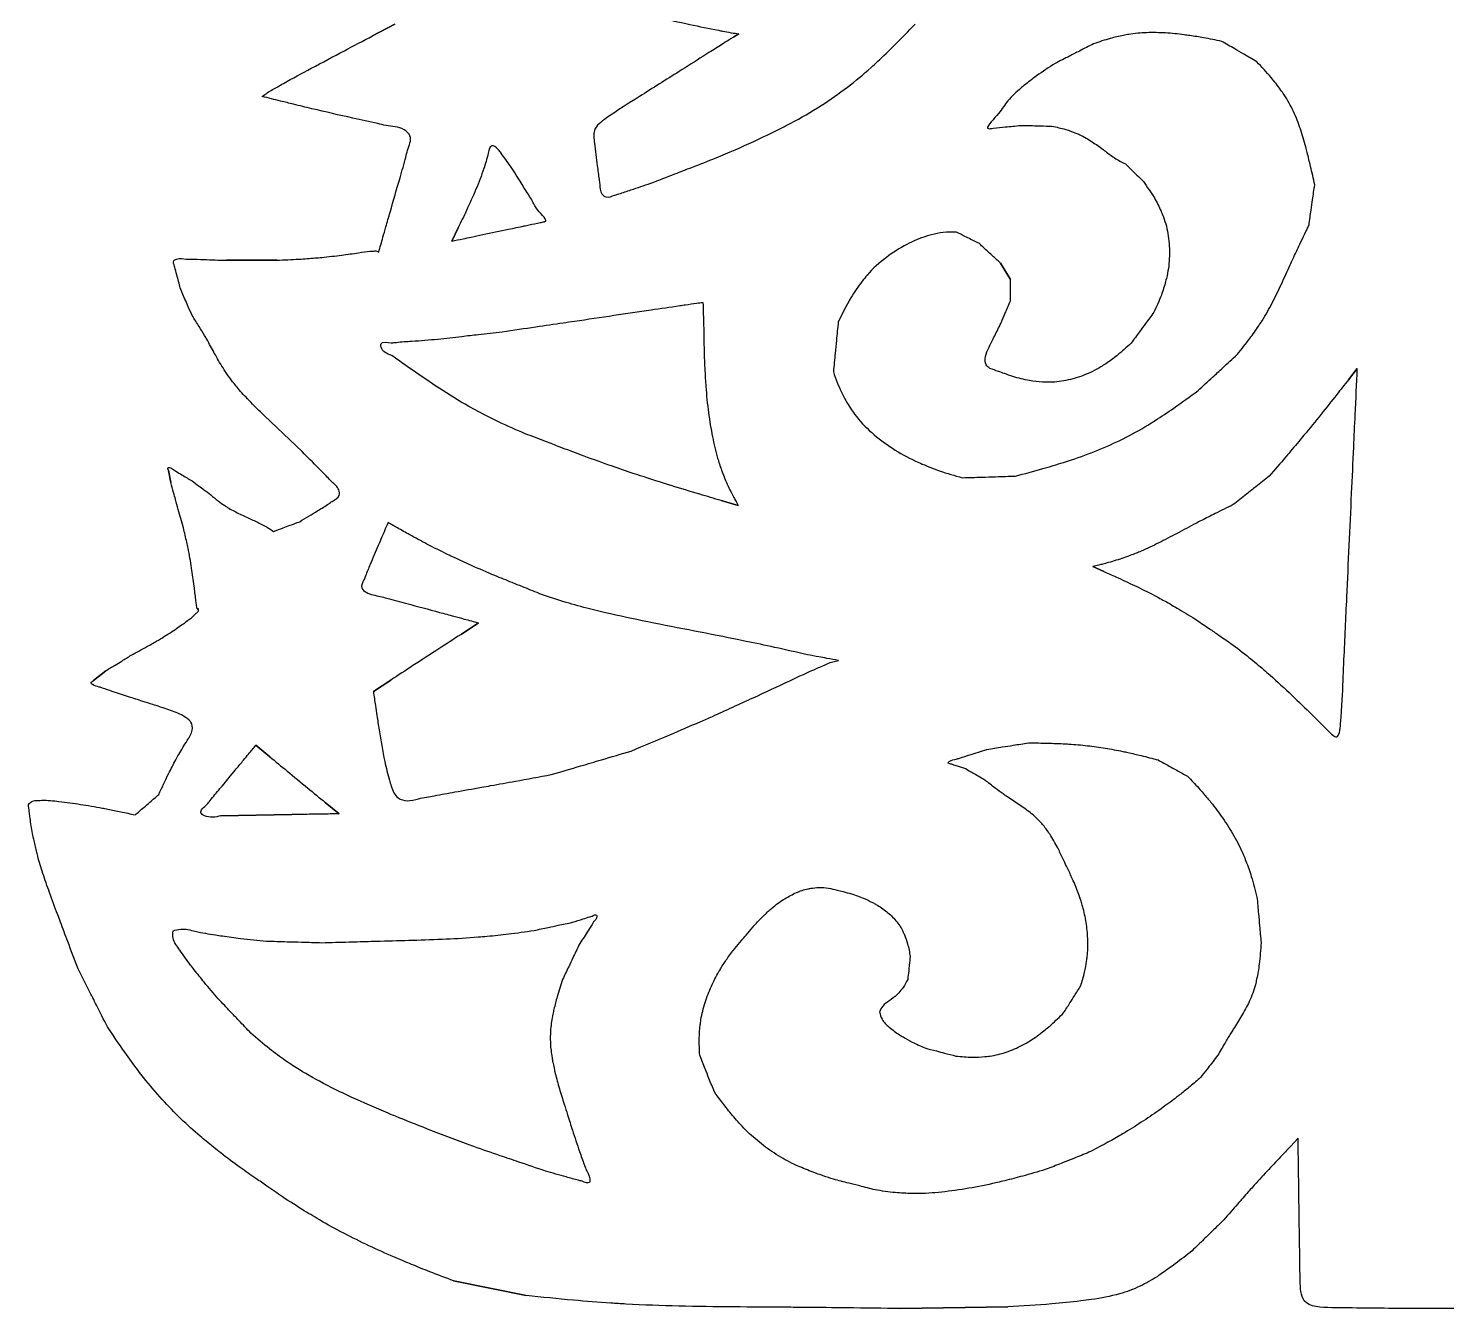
# Model space of a CAD drawing. Extents: x -268 to 413, y -196 to 303.
# Drawn here: x -268.5 to -91.9, y -188.3 to -28.9 of the extents above; entities that cross this region are included whole.
import ezdxf

# ---------------------------------------------------------------- set-up
doc = ezdxf.new("R2010")
doc.units = 0
doc.layers.add('layer_1', color=7, linetype='CONTINUOUS')

msp = doc.modelspace()

# ---------------------------------------------------------------- linework, layer by layer
at = {"layer": 'layer_1', "color": 1}
for points in [[(-225.59675, -29.807243), (-222.807295, -28.33652)], [(-179.986851, -29.570218), (-180.623933, -29.93715)], [(-211.738227, -46.341277), (-211.738227, -46.341277)], [(-204.169812, -52.94429), (-204.169812, -52.94429)], [(-214.938021, -53.705888), (-215.750668, -55.382487)], [(-243.80601, -57.754009), (-237.516295, -57.754009)], [(-146.189473, -60.156689), (-147.40767, -58.125427)], [(-223.217499, -69.604706), (-223.217503, -69.604706)], [(-102.989663, -71.23025), (-104.107178, -72.652519)], [(-234.371437, -81.593221), (-239.038063, -77.129504)], [(-250.703653, -85.447415), (-251.008006, -83.925647)], [(-180.09374, -88.296475), (-182.175887, -87.68686)], [(-222.506178, -91.089812), (-223.674875, -90.4298)], [(-135.903514, -95.915673), (-134.531787, -96.525426)], [(-247.254441, -101.17093), (-247.457344, -101.17093)], [(-212.398891, -102.925007), (-214.582748, -104.347267)], [(-260.340351, -110.097468), (-258.818713, -108.880187)], [(-223.319213, -110.035792), (-225.503588, -111.458051)], [(-106.646963, -116.334446), (-106.646963, -116.334446)], [(-240.131478, -118.163292), (-238.404605, -119.58568)], [(-231.496854, -125.274077), (-229.769851, -126.696465)], [(-219.864819, -124.816572), (-219.864819, -124.816572)], [(-235.662183, -126.798043), (-244.500099, -126.950026)], [(-250.442315, -141.273823), (-250.442315, -141.273823)], [(-162.468445, -151.381997), (-162.468445, -151.381997)], [(-110.363988, -167.106931), (-111.327315, -168.12134)], [(-206.475851, -186.684676), (-215.503842, -184.858576)], [(-146.524405, -188.104884), (-159.81257, -188.307784)], [(-96.922614, -188.311172), (-96.922669, -188.307784)]]:
    msp.add_lwpolyline(points, close=True, dxfattribs=at)
for points, knots in [([(-196.754157, -25.922504), (-196.485234, -26.005986), (-195.758469, -26.231596), (-194.768155, -26.456086), (-192.873337, -26.907442), (-190.05208, -27.532398), (-186.294279, -28.348472), (-183.551328, -28.925915), (-181.836996, -29.255742), (-180.99053, -29.41677), (-180.308996, -29.520967), (-179.986851, -29.570218)], [0, 0, 0, 0, 0.844522, 2.282321, 3.043962, 6.688621, 10.95028, 14.580712, 15.097067, 16.187678, 17.165269, 17.165269, 17.165269, 17.165269]), ([(-239.342416, -37.364645), (-239.132144, -37.205343), (-238.523227, -36.744027), (-237.608725, -36.255404), (-235.795029, -35.22102), (-233.01815, -33.742644), (-229.314641, -31.767008), (-226.767655, -30.424447), (-225.59675, -29.807243)], [0, 0, 0, 0, 0.79061, 2.289492, 3.100411, 7.057034, 11.723585, 15.694347, 15.694347, 15.694347, 15.694347]), ([(-180.623933, -29.93715), (-180.755462, -30.020382), (-181.18208, -30.290347), (-182.133503, -30.892301), (-183.282364, -31.619059), (-185.12253, -32.783908), (-188.082493, -34.657022), (-190.713632, -36.321876), (-192.358067, -37.362393)], [0, 0, 0, 0, 0.466956, 1.51458, 3.377572, 4.545254, 8.048169, 13.886113, 13.886113, 13.886113, 13.886113]), ([(-182.836813, -45.020467), (-181.259473, -44.345674), (-178.550634, -43.186821), (-175.475168, -41.694567), (-172.655192, -40.258544), (-169.82738, -38.612603), (-166.492242, -36.269145), (-164.194784, -34.355539), (-162.279816, -32.596961), (-160.419683, -30.83302), (-158.906978, -29.25519), (-158.049418, -28.36071)], [0, 0, 0, 0, 5.146091, 8.837619, 10.252145, 14.639828, 18.63898, 22.467495, 23.599382, 26.438963, 30.155874, 30.155874, 30.155874, 30.155874]), ([(-119.875393, -30.492223), (-120.624155, -30.340819), (-121.945689, -30.073598), (-123.507869, -29.826833), (-125.090297, -29.600298), (-126.867683, -29.422016), (-129.179117, -29.376761), (-130.930879, -29.523484), (-132.443152, -29.811786), (-133.916624, -30.146597), (-135.134536, -30.561955), (-135.824094, -30.797122)], [0, 0, 0, 0, 2.291475, 4.044359, 4.74354, 7.087316, 9.397563, 11.672455, 12.342232, 14.015688, 16.199725, 16.199725, 16.199725, 16.199725]), ([(-135.824094, -30.797122), (-136.413489, -31.098111), (-137.415525, -31.609826), (-139.007173, -32.422561), (-140.009434, -32.934291), (-140.599038, -33.235328)], [0, 0, 0, 0, 1.985404, 3.375405, 5.361431, 5.361431, 5.361431, 5.361431]), ([(-115.507027, -33.032126), (-116.046214, -32.718428), (-116.962854, -32.185128), (-118.418976, -31.338494), (-119.335971, -30.805661), (-119.875393, -30.492223)], [0, 0, 0, 0, 1.871406, 3.181467, 5.053091, 5.053091, 5.053091, 5.053091]), ([(-140.599038, -33.235328), (-141.384642, -33.743975), (-142.72251, -34.61019), (-144.187666, -35.743319), (-145.454417, -36.80107), (-146.757492, -38.093725), (-147.526521, -39.470035), (-149.602334, -41.550132), (-147.937403, -41.216274), (-146.71529, -41.163006), (-145.535484, -41.031402), (-144.868664, -40.957019)], [0, 0, 0, 0, 2.808893, 4.783491, 5.531146, 7.804255, 9.84151, 11.77499, 12.379967, 13.892327, 15.858216, 15.858216, 15.858216, 15.858216]), ([(-108.293886, -48.371733), (-108.46164, -47.6013), (-108.755938, -46.24969), (-109.14423, -44.678368), (-109.545354, -43.121074), (-110.04076, -41.401762), (-110.896332, -39.203316), (-111.778172, -37.592848), (-112.760442, -36.207197), (-113.84768, -34.792739), (-114.898822, -33.677448), (-115.507027, -33.032126)], [0, 0, 0, 0, 2.365342, 4.149645, 4.855199, 7.189963, 9.51283, 11.920667, 12.671675, 14.607769, 17.266252, 17.266252, 17.266252, 17.266252]), ([(-233.154152, -38.886286), (-233.918057, -38.698317), (-235.216729, -38.378763), (-237.279484, -37.871549), (-238.578355, -37.552391), (-239.342416, -37.364645)], [0, 0, 0, 0, 2.360075, 4.01223, 6.372598, 6.372598, 6.372598, 6.372598]), ([(-192.358067, -37.362393), (-193.71127, -38.20983), (-195.636719, -39.415632), (-198.23596, -41.32113), (-198.052766, -42.626414), (-197.973385, -43.192014)], [0, 0, 0, 0, 4.962373, 7.060873, 8.665491, 8.665491, 8.665491, 8.665491]), ([(-223.416002, -51.769292), (-223.004697, -50.34034), (-222.348887, -48.061938), (-221.589401, -45.471343), (-221.193017, -43.77898), (-220.556278, -42.421152), (-222.001617, -41.097498), (-223.529143, -41.089382), (-225.643525, -40.57331), (-228.731763, -39.923973), (-231.456808, -39.284557), (-233.154152, -38.886286)], [0, 0, 0, 0, 4.473693, 7.133115, 8.012157, 9.819172, 10.895646, 13.199144, 14.263576, 17.430679, 22.66144, 22.66144, 22.66144, 22.66144]), ([(-144.868664, -40.957019), (-144.392049, -40.969441), (-143.581801, -40.990558), (-142.294939, -41.024417), (-141.484695, -41.045938), (-141.008079, -41.058598)], [0, 0, 0, 0, 1.43033, 2.431569, 3.861921, 3.861921, 3.861921, 3.861921]), ([(-141.008079, -41.058598), (-140.434488, -41.180984), (-139.425652, -41.396238), (-138.288653, -41.810544), (-137.167314, -42.281053), (-136.018098, -42.964699), (-134.697025, -43.91321), (-133.790643, -44.619601), (-133.090699, -45.086421), (-132.564563, -45.422822), (-132.099164, -45.628485), (-131.865291, -45.731835)], [0, 0, 0, 0, 1.757188, 3.090556, 3.622351, 5.404304, 7.08178, 8.50356, 8.847942, 9.606227, 10.372198, 10.372198, 10.372198, 10.372198]), ([(-215.750668, -55.382487), (-215.27408, -55.282128), (-214.463862, -55.111513), (-213.17701, -54.840541), (-211.29447, -54.444236), (-209.102804, -53.982327), (-207.171605, -53.576462), (-205.86283, -53.299677), (-205.020475, -53.127893), (-204.390194, -52.986837), (-203.624863, -52.844869), (-205.197721, -51.548877), (-205.644163, -50.406936), (-206.90076, -48.501651), (-208.080583, -46.493831), (-209.338322, -44.769707), (-209.972487, -43.88511), (-210.9012, -43.136585), (-211.288963, -44.908751), (-211.558665, -45.768725), (-211.738227, -46.341277)], [0, 0, 0, 0, 1.461117, 2.483957, 3.945243, 7.232337, 9.204783, 9.862323, 11.250319, 11.761686, 11.834738, 13.506031, 14.676002, 16.347485, 19.955182, 21.931966, 22.53577, 23.450746, 24.463045, 26.479573, 26.479573, 26.479573, 26.479573]), ([(-197.973385, -43.192014), (-197.855153, -44.12645), (-197.665202, -45.627702), (-197.459162, -47.330295), (-197.262147, -48.484213), (-197.302238, -49.380514), (-196.403593, -50.083087), (-195.619661, -49.681033), (-194.599871, -49.39773), (-193.101666, -48.891876), (-191.784922, -48.447207), (-190.964052, -48.169996)], [0, 0, 0, 0, 2.8289, 4.544876, 5.12255, 6.374666, 7.009344, 8.141428, 8.669225, 10.242706, 12.847448, 12.847448, 12.847448, 12.847448]), ([(-190.964052, -48.169996), (-189.960692, -47.78113), (-188.254986, -47.120062), (-185.545906, -46.07022), (-183.840178, -45.409264), (-182.836813, -45.020467)], [0, 0, 0, 0, 3.22824, 5.487987, 8.716166, 8.716166, 8.716166, 8.716166]), ([(-131.865291, -45.731835), (-131.589363, -46.007763), (-131.120295, -46.476831), (-130.375327, -47.221799), (-129.906288, -47.690839), (-129.630388, -47.966739)], [0, 0, 0, 0, 1.170664, 1.990087, 3.160631, 3.160631, 3.160631, 3.160631]), ([(-211.738227, -46.341277), (-212.056602, -47.204157), (-212.710764, -48.977108), (-213.832946, -51.410774), (-214.595798, -52.99513), (-214.938021, -53.705888)], [0, 0, 0, 0, 2.758221, 5.667289, 8.034102, 8.034102, 8.034102, 8.034102]), ([(-129.630388, -47.966739), (-129.152835, -48.631877), (-128.314635, -49.799326), (-127.567093, -51.310424), (-126.903042, -52.869904), (-126.449739, -54.745175), (-126.314343, -57.238478), (-126.533635, -59.13535), (-126.941676, -60.742032), (-127.408649, -62.281275), (-127.984614, -63.520821), (-128.309578, -64.220183)], [0, 0, 0, 0, 2.452053, 4.30384, 5.041776, 7.536118, 10.036231, 12.505436, 13.224641, 15.00925, 17.319732, 17.319732, 17.319732, 17.319732]), ([(-109.00508, -53.349705), (-108.917191, -52.735114), (-108.767784, -51.690337), (-108.530719, -50.031013), (-108.381601, -48.986271), (-108.293886, -48.371733)], [0, 0, 0, 0, 1.862529, 3.166219, 5.028519, 5.028519, 5.028519, 5.028519]), ([(-224.83619, -56.74014), (-224.66088, -56.12638), (-224.362867, -55.083032), (-223.889471, -53.426082), (-223.591356, -52.382901), (-223.416002, -51.769292)], [0, 0, 0, 0, 1.91492, 3.255224, 5.169746, 5.169746, 5.169746, 5.169746]), ([(-152.89096, -54.263414), (-153.443517, -54.254322), (-154.497613, -54.236978), (-155.744714, -54.518368), (-157.281786, -54.936806), (-159.221313, -55.789099), (-161.738788, -57.366062), (-163.557026, -58.998802), (-164.951946, -60.760277), (-166.271533, -62.646443), (-167.128278, -64.419369), (-167.620558, -65.438077)], [0, 0, 0, 0, 1.65188, 3.151238, 3.811277, 6.432656, 9.461241, 12.704061, 13.691723, 16.200355, 19.588721, 19.588721, 19.588721, 19.588721]), ([(-150.047082, -55.686452), (-150.398096, -55.510675), (-150.99484, -55.211844), (-151.9428, -54.737499), (-152.539782, -54.439005), (-152.89096, -54.263414)], [0, 0, 0, 0, 1.1777, 2.002156, 3.180044, 3.180044, 3.180044, 3.180044]), ([(-117.944583, -69.501828), (-117.411723, -68.843449), (-116.47425, -67.685146), (-115.477514, -66.251331), (-114.512251, -64.785941), (-113.551131, -63.058721), (-112.423868, -60.717037), (-111.599583, -58.884715), (-110.836214, -57.23122), (-110.062771, -55.569467), (-109.388994, -54.155419), (-109.00508, -53.349705)], [0, 0, 0, 0, 2.540072, 4.468813, 5.235465, 7.803927, 10.389123, 13.031504, 13.831162, 15.85274, 18.53024, 18.53024, 18.53024, 18.53024]), ([(-147.40767, -58.125427), (-147.415818, -58.117893), (-147.481004, -58.05762), (-147.701016, -57.854207), (-147.986103, -57.590462), (-148.434344, -57.176505), (-149.094127, -56.566917), (-149.680578, -56.025077), (-150.047082, -55.686452)], [0, 0, 0, 0, 0.033293, 0.266344, 0.89891, 1.19842, 2.096786, 3.593758, 3.593758, 3.593758, 3.593758]), ([(-249.486371, -61.405989), (-249.624278, -60.872447), (-249.844942, -60.018728), (-250.118594, -59.04332), (-250.257055, -58.412642), (-250.546154, -57.846444), (-249.731781, -57.443342), (-249.033058, -57.61623), (-247.894956, -57.61766), (-246.224487, -57.688927), (-244.736187, -57.728978), (-243.80601, -57.754009)], [0, 0, 0, 0, 1.660477, 2.656923, 2.98912, 3.675244, 4.112971, 5.281663, 5.839785, 7.514107, 10.304563, 10.304563, 10.304563, 10.304563]), ([(-237.516295, -57.754009), (-236.597958, -57.713848), (-235.000864, -57.644005), (-233.141988, -57.505093), (-231.364456, -57.352353), (-229.565786, -57.132905), (-227.543975, -56.86442), (-226.250539, -56.653454), (-225.493439, -56.621999), (-225.124434, -56.55509), (-224.907046, -56.694651), (-224.83619, -56.74014)], [0, 0, 0, 0, 2.757482, 4.795578, 5.591409, 8.110005, 10.225827, 11.72506, 12.011244, 12.522271, 12.769378, 12.769378, 12.769378, 12.769378]), ([(-248.066054, -64.652298), (-248.241403, -64.251534), (-248.5395, -63.570226), (-249.012939, -62.488123), (-249.311024, -61.806783), (-249.486371, -61.405989)], [0, 0, 0, 0, 1.312338, 2.231002, 3.543419, 3.543419, 3.543419, 3.543419]), ([(-146.189473, -62.798052), (-146.189473, -62.471957), (-146.189473, -61.917597), (-146.189473, -61.037143), (-146.189473, -60.482783), (-146.189473, -60.156689)], [0, 0, 0, 0, 0.978282, 1.66308, 2.641363, 2.641363, 2.641363, 2.641363]), ([(-209.452656, -66.658343), (-208.058674, -66.454085), (-205.530156, -66.083585), (-202.533351, -65.642806), (-199.289989, -65.165299), (-195.642435, -64.626318), (-191.274319, -63.982136), (-188.304026, -63.543979), (-186.414904, -63.271391), (-185.45069, -63.130006), (-184.727521, -63.035655), (-184.462231, -63.001043)], [0, 0, 0, 0, 4.226603, 7.666554, 9.08714, 14.061578, 18.728029, 22.333239, 23.06885, 24.454113, 25.256719, 25.256719, 25.256719, 25.256719]), ([(-184.462231, -63.001043), (-184.449583, -63.439952), (-184.42808, -64.186165), (-184.394176, -65.371491), (-184.372987, -66.117911), (-184.360521, -66.557021)], [0, 0, 0, 0, 1.317272, 2.239569, 3.557433, 3.557433, 3.557433, 3.557433]), ([(-148.728351, -71.229646), (-148.912, -71.096564), (-149.246185, -70.854396), (-149.343026, -70.354083), (-149.344843, -69.71133), (-148.956644, -68.782158), (-148.317014, -67.477808), (-147.728009, -66.362375), (-147.230189, -65.296175), (-146.75488, -64.236971), (-146.393488, -63.317255), (-146.189473, -62.798052)], [0, 0, 0, 0, 0.654534, 1.191048, 1.439372, 2.586717, 4.117467, 5.840144, 6.35762, 7.648423, 9.321756, 9.321756, 9.321756, 9.321756]), ([(-239.038063, -77.129504), (-239.707389, -76.492509), (-240.857997, -75.39748), (-242.089464, -74.024553), (-243.194108, -72.711773), (-244.204886, -71.253326), (-245.281374, -69.37345), (-246.003055, -68.001136), (-246.638269, -66.902239), (-247.229798, -65.910489), (-247.768918, -65.099355), (-248.066054, -64.652298)], [0, 0, 0, 0, 2.770794, 4.763151, 5.528752, 7.917346, 10.071352, 12.025838, 12.567817, 13.879083, 15.489215, 15.489215, 15.489215, 15.489215]), ([(-128.309578, -64.220183), (-128.660782, -64.69683), (-129.257818, -65.507118), (-130.206076, -66.793979), (-130.803143, -67.604184), (-131.154354, -68.080768)], [0, 0, 0, 0, 1.776184, 3.019463, 4.795504, 4.795504, 4.795504, 4.795504]), ([(-217.478444, -67.572831), (-216.487536, -67.459826), (-214.803049, -67.267724), (-212.127787, -66.962894), (-210.443424, -66.771138), (-209.452656, -66.658343)], [0, 0, 0, 0, 2.991992, 5.086215, 8.07772, 8.07772, 8.07772, 8.07772]), ([(-184.360521, -66.557021), (-184.346704, -67.681031), (-184.322482, -69.651369), (-184.206258, -71.953492), (-184.060695, -74.223825), (-183.80977, -76.660669), (-183.32764, -79.647528), (-182.83871, -81.769122), (-182.317846, -83.41709), (-181.820949, -84.824229), (-181.219113, -86.190625), (-180.702203, -87.144461), (-180.398536, -87.720735), (-180.206631, -88.083233), (-180.09374, -88.296475)], [0, 0, 0, 0, 3.37196, 5.910896, 6.913905, 10.19702, 13.254681, 15.987483, 16.716961, 18.438915, 20.462914, 21.186615, 21.693254, 22.417095, 22.417095, 22.417095, 22.417095]), ([(-167.620558, -65.438077), (-167.695804, -66.203048), (-167.82373, -67.50358), (-168.026936, -69.569315), (-168.154897, -70.870078), (-168.230173, -71.635281)], [0, 0, 0, 0, 2.305988, 3.920426, 6.227115, 6.227115, 6.227115, 6.227115]), ([(-223.217503, -69.604706), (-223.798751, -69.384707), (-224.522862, -69.110636), (-224.637919, -67.790885), (-223.421476, -68.100229), (-222.236867, -67.910619), (-220.241348, -67.814071), (-218.541092, -67.665615), (-217.478444, -67.572831)], [0, 0, 0, 0, 1.662229, 2.070782, 3.36569, 4.01106, 5.947118, 9.173789, 9.173789, 9.173789, 9.173789]), ([(-131.154354, -68.080768), (-131.72327, -68.605215), (-132.724396, -69.528089), (-134.024443, -70.456129), (-135.372285, -71.333642), (-136.998096, -72.124389), (-139.22659, -72.788834), (-140.981198, -72.989721), (-142.501094, -72.918487), (-143.977544, -72.76742), (-145.194797, -72.434143), (-145.88396, -72.245455)], [0, 0, 0, 0, 2.318884, 4.080558, 4.782949, 7.143821, 9.470231, 11.735678, 12.394712, 14.034281, 16.173932, 16.173932, 16.173932, 16.173932]), ([(-206.608006, -79.356972), (-207.717499, -78.882151), (-209.732655, -78.01974), (-212.040369, -76.820782), (-214.523853, -75.464538), (-217.237748, -73.762569), (-220.415304, -71.610386), (-222.367604, -70.213021), (-223.217499, -69.604706)], [0, 0, 0, 0, 3.619134, 6.573378, 7.796843, 12.107943, 16.17482, 19.310166, 19.310166, 19.310166, 19.310166]), ([(-122.821106, -73.971771), (-122.219052, -73.419911), (-121.195571, -72.481758), (-119.570064, -70.991777), (-118.546609, -70.053657), (-117.944583, -69.501828)], [0, 0, 0, 0, 2.450136, 4.165188, 6.6152, 6.6152, 6.6152, 6.6152]), ([(-168.230173, -71.635281), (-167.912062, -72.52699), (-167.346865, -74.111317), (-166.340622, -75.821234), (-165.181489, -77.542905), (-163.479561, -79.304468), (-160.903981, -81.23623), (-158.728851, -82.454677), (-156.742021, -83.327961), (-154.8184, -84.09842), (-153.127077, -84.574761), (-152.179757, -84.841563)], [0, 0, 0, 0, 2.83342, 5.034225, 5.927585, 9.058441, 12.3134, 15.566737, 16.507457, 18.824569, 21.774882, 21.774882, 21.774882, 21.774882]), ([(-145.88396, -72.245455), (-146.235161, -72.120014), (-146.83217, -71.906776), (-147.7803, -71.568173), (-148.377233, -71.355022), (-148.728351, -71.229646)], [0, 0, 0, 0, 1.118793, 1.901843, 3.020336, 3.020336, 3.020336, 3.020336]), ([(-103.700728, -86.77315), (-103.612834, -84.854276), (-103.463413, -81.592191), (-103.226391, -76.411224), (-103.07734, -73.149129), (-102.989663, -71.23025)], [0, 0, 0, 0, 5.76266, 9.796515, 15.559157, 15.559157, 15.559157, 15.559157]), ([(-145.576369, -84.638269), (-144.42655, -84.335669), (-142.413753, -83.805957), (-140.086182, -83.096162), (-137.797475, -82.363621), (-135.298275, -81.450374), (-132.115747, -80.023646), (-129.755714, -78.728729), (-127.67218, -77.412469), (-125.559311, -76.015131), (-123.81973, -74.716985), (-122.821106, -73.971771)], [0, 0, 0, 0, 3.566563, 6.243387, 7.298796, 10.775921, 14.21899, 17.753234, 18.839369, 21.612356, 25.349645, 25.349645, 25.349645, 25.349645]), ([(-104.107178, -72.652519), (-104.588785, -73.264999), (-105.70883, -74.689409), (-107.548078, -76.99677), (-109.128175, -78.944278), (-110.604089, -80.714681), (-112.034695, -82.415224), (-113.269599, -83.840753), (-113.961032, -84.638919)], [0, 0, 0, 0, 2.337451, 5.436066, 8.85213, 9.860761, 12.350808, 15.51878, 15.51878, 15.51878, 15.51878]), ([(-199.699606, -81.998335), (-200.552538, -81.672209), (-202.002487, -81.117809), (-204.305287, -80.237355), (-205.75516, -79.683035), (-206.608006, -79.356972)], [0, 0, 0, 0, 2.73946, 4.656976, 7.396133, 7.396133, 7.396133, 7.396133]), ([(-234.675788, -90.316209), (-233.920232, -89.860064), (-232.710301, -89.129602), (-231.342194, -88.278611), (-230.473882, -87.665419), (-229.647125, -87.260815), (-229.768746, -86.072764), (-230.515374, -85.531913), (-231.349558, -84.627152), (-232.597026, -83.383346), (-233.692167, -82.278507), (-234.371437, -81.593221)], [0, 0, 0, 0, 2.654774, 4.251295, 4.784823, 5.917996, 6.59524, 7.931335, 8.533211, 10.306566, 13.203109, 13.203109, 13.203109, 13.203109]), ([(-182.175887, -87.68686), (-183.072406, -87.423979), (-185.154105, -86.813576), (-188.527388, -85.792847), (-191.377167, -84.893664), (-193.968697, -84.026514), (-196.44676, -83.180591), (-198.533625, -82.422114), (-199.699606, -81.998335)], [0, 0, 0, 0, 2.802785, 6.508012, 10.572926, 11.76688, 14.706267, 18.427987, 18.427987, 18.427987, 18.427987]), ([(-251.008006, -83.925647), (-251.066682, -83.779521), (-251.154731, -83.560244), (-250.692609, -83.565319), (-250.447617, -83.832069), (-249.91997, -84.121034), (-249.168536, -84.589653), (-248.490092, -84.992668), (-248.066051, -85.244561)], [0, 0, 0, 0, 0.342704, 0.514262, 1.126019, 1.42174, 2.308968, 3.787802, 3.787802, 3.787802, 3.787802]), ([(-152.179757, -84.841563), (-151.364424, -84.816482), (-149.978428, -84.773847), (-147.777298, -84.706082), (-146.391502, -84.663384), (-145.576369, -84.638269)], [0, 0, 0, 0, 2.447156, 4.159956, 6.606517, 6.606517, 6.606517, 6.606517]), ([(-113.961032, -84.638919), (-114.512872, -85.077815), (-115.451036, -85.823966), (-116.941018, -87.009246), (-117.879127, -87.75567), (-118.430976, -88.19476)], [0, 0, 0, 0, 2.115283, 3.596114, 5.711778, 5.711778, 5.711778, 5.711778]), ([(-249.790592, -88.795174), (-249.903222, -88.381779), (-250.094682, -87.67905), (-250.399035, -86.563131), (-250.590836, -85.860627), (-250.703653, -85.447415)], [0, 0, 0, 0, 1.28539, 2.18503, 3.470038, 3.470038, 3.470038, 3.470038]), ([(-248.066051, -85.244561), (-247.777892, -85.457358), (-247.288032, -85.819105), (-246.510283, -86.393952), (-246.020754, -86.756086), (-245.732803, -86.969101)], [0, 0, 0, 0, 1.074646, 1.82686, 2.901394, 2.901394, 2.901394, 2.901394]), ([(-245.732803, -86.969101), (-245.438589, -87.23248), (-244.894912, -87.719179), (-244.174988, -88.211434), (-243.33354, -88.748461), (-242.265547, -89.295611), (-240.882516, -89.942221), (-239.860339, -90.404518), (-239.113132, -90.794015), (-238.558041, -91.093345), (-238.134985, -91.386153), (-237.922097, -91.5335)], [0, 0, 0, 0, 1.183316, 2.186653, 2.611434, 4.17786, 5.779214, 7.194068, 7.541129, 8.307334, 9.083466, 9.083466, 9.083466, 9.083466]), ([(-118.430976, -88.19476), (-119.182111, -88.559754), (-120.514907, -89.207391), (-122.06751, -89.996347), (-123.654165, -90.814151), (-125.413016, -91.759479), (-127.664904, -92.944335), (-129.369173, -93.768467), (-130.829509, -94.363211), (-132.173283, -94.869759), (-133.564814, -95.307002), (-134.616835, -95.576333), (-135.260007, -95.746397), (-135.665163, -95.852974), (-135.903514, -95.915673)], [0, 0, 0, 0, 2.505304, 4.445355, 5.224487, 7.860327, 10.435258, 12.859165, 13.534126, 15.165163, 17.166447, 17.905464, 18.422902, 19.16228, 19.16228, 19.16228, 19.16228]), ([(-106.646963, -116.334446), (-106.234712, -116.75372), (-105.301874, -117.702451), (-104.858706, -113.591216), (-104.826305, -111.136771), (-104.559667, -105.701349), (-104.220539, -98.040111), (-103.900655, -91.106587), (-103.700728, -86.77315)], [0, 0, 0, 0, 1.33945, 3.030894, 8.451935, 11.045104, 18.824541, 31.790139, 31.790139, 31.790139, 31.790139]), ([(-247.457344, -101.17093), (-247.470854, -101.08516), (-247.514914, -100.805437), (-247.558859, -100.415486), (-247.664087, -99.556273), (-247.831967, -98.141627), (-248.133083, -96.007671), (-248.445018, -94.189217), (-248.808421, -92.522302), (-249.186249, -90.908774), (-249.573267, -89.555238), (-249.790592, -88.795174)], [0, 0, 0, 0, 0.260463, 0.849458, 1.176937, 2.857455, 5.122929, 7.64202, 8.389541, 10.241012, 12.61221, 12.61221, 12.61221, 12.61221]), ([(-237.922097, -91.5335), (-237.521331, -91.383233), (-236.840019, -91.127775), (-235.757916, -90.722012), (-235.076581, -90.466508), (-234.675788, -90.316209)], [0, 0, 0, 0, 1.284031, 2.182891, 3.467033, 3.467033, 3.467033, 3.467033]), ([(-223.674875, -90.4298), (-223.825361, -90.781009), (-224.081187, -91.378062), (-224.487596, -92.326278), (-224.743545, -92.923274), (-224.894103, -93.274448)], [0, 0, 0, 0, 1.146272, 1.948659, 3.094921, 3.094921, 3.094921, 3.094921]), ([(-210.366887, -97.032548), (-211.344662, -96.613615), (-213.04258, -95.886135), (-214.998636, -94.987778), (-216.85401, -94.113842), (-218.707702, -93.176071), (-220.783192, -92.061025), (-221.997259, -91.376679), (-222.506178, -91.089812)], [0, 0, 0, 0, 3.191087, 5.541352, 6.456958, 9.343713, 11.772048, 13.524621, 13.524621, 13.524621, 13.524621]), ([(-224.894103, -93.274448), (-225.226541, -94.06178), (-225.757631, -95.319592), (-226.368742, -96.75657), (-226.71678, -97.698329), (-227.20294, -98.535951), (-226.072659, -99.404021), (-224.953505, -99.515217), (-223.268328, -100.0032), (-220.812211, -100.638913), (-218.63319, -101.233637), (-217.274509, -101.604463)], [0, 0, 0, 0, 2.573176, 4.110806, 4.621492, 5.683085, 6.453202, 8.284746, 9.139449, 11.68905, 15.911795, 15.911795, 15.911795, 15.911795]), ([(-204.576265, -99.369295), (-205.291093, -99.08075), (-206.506325, -98.590213), (-208.436533, -97.811298), (-209.651932, -97.320977), (-210.366887, -97.032548)], [0, 0, 0, 0, 2.312605, 3.931505, 6.244332, 6.244332, 6.244332, 6.244332]), ([(-134.531787, -96.525426), (-133.94173, -96.788456), (-132.571258, -97.399371), (-130.362109, -98.432807), (-128.509311, -99.355135), (-126.845085, -100.261767), (-125.256723, -101.153162), (-123.941227, -101.963668), (-123.20527, -102.417107)], [0, 0, 0, 0, 1.938047, 4.501323, 7.316564, 8.144828, 10.186715, 12.779719, 12.779719, 12.779719, 12.779719]), ([(-171.458984, -106.887179), (-172.819974, -106.576165), (-175.358258, -105.996116), (-178.410176, -105.355331), (-181.970144, -104.622588), (-186.292136, -103.790199), (-191.853104, -102.694116), (-195.971276, -101.831327), (-199.118993, -101.039254), (-201.577073, -100.391175), (-203.556761, -99.716659), (-204.576265, -99.369295)], [0, 0, 0, 0, 4.188135, 7.810993, 9.355061, 15.091931, 21.014569, 26.360458, 27.710146, 30.752351, 33.982506, 33.982506, 33.982506, 33.982506]), ([(-255.673855, -106.952609), (-255.014227, -106.598534), (-253.869131, -105.98387), (-252.558854, -105.224482), (-251.321628, -104.486099), (-250.09516, -103.699469), (-248.770427, -102.744592), (-247.929932, -102.111598), (-247.509606, -101.675202), (-247.261141, -101.472814), (-247.256206, -101.250446), (-247.254441, -101.17093)], [0, 0, 0, 0, 2.245827, 3.898696, 4.542394, 6.568911, 8.261506, 9.458967, 9.688735, 10.103579, 10.334499, 10.334499, 10.334499, 10.334499]), ([(-217.274509, -101.604463), (-216.672488, -101.767382), (-215.649093, -102.044333), (-214.023887, -102.484514), (-213.000726, -102.761866), (-212.398891, -102.925007)], [0, 0, 0, 0, 1.871029, 3.180622, 5.051286, 5.051286, 5.051286, 5.051286]), ([(-123.20527, -102.417107), (-122.65341, -102.793362), (-121.715256, -103.432991), (-120.225274, -104.448886), (-119.287156, -105.088532), (-118.735326, -105.464792)], [0, 0, 0, 0, 2.003758, 3.406367, 5.410063, 5.410063, 5.410063, 5.410063]), ([(-214.582748, -104.347267), (-215.499615, -104.944239), (-217.49503, -106.243454), (-220.407197, -108.139612), (-222.402464, -109.438845), (-223.319213, -110.035792)], [0, 0, 0, 0, 3.282255, 7.143302, 10.425217, 10.425217, 10.425217, 10.425217]), ([(-118.735326, -105.464792), (-117.977518, -106.041211), (-116.579655, -107.104481), (-114.978091, -108.45558), (-113.186831, -110.005225), (-111.1775, -111.879277), (-108.787693, -114.197209), (-107.299011, -115.683462), (-106.646963, -116.334446)], [0, 0, 0, 0, 2.85588, 5.267995, 6.28425, 9.961484, 13.508067, 16.272167, 16.272167, 16.272167, 16.272167]), ([(-258.818713, -108.880187), (-258.430374, -108.642139), (-257.770266, -108.237497), (-256.72198, -107.594972), (-256.062025, -107.190506), (-255.673855, -106.952609)], [0, 0, 0, 0, 1.366478, 2.322779, 3.688588, 3.688588, 3.688588, 3.688588]), ([(-193.401732, -118.874358), (-191.788727, -118.205085), (-188.914034, -117.012309), (-185.552977, -115.553069), (-182.095945, -114.031447), (-178.38161, -112.326212), (-174.038439, -110.313972), (-171.165166, -108.951678), (-169.362674, -108.190743), (-168.507297, -107.784482), (-167.828692, -107.645509), (-167.598528, -107.598373)], [0, 0, 0, 0, 5.238937, 9.336815, 10.992131, 16.570242, 21.596395, 25.356012, 26.101741, 27.471808, 28.175001, 28.175001, 28.175001, 28.175001]), ([(-167.598528, -107.598373), (-168.075138, -107.510446), (-168.885353, -107.360975), (-170.172172, -107.123911), (-170.982396, -106.974856), (-171.458984, -106.887179)], [0, 0, 0, 0, 1.45396, 2.471661, 3.92542, 3.92542, 3.92542, 3.92542]), ([(-255.978209, -112.126367), (-256.654565, -111.89846), (-257.736743, -111.533805), (-258.953809, -111.145082), (-259.776833, -110.843629), (-260.279853, -110.794978), (-260.775194, -110.348848), (-260.504725, -110.192492), (-260.340351, -110.097468)], [0, 0, 0, 0, 2.138665, 3.42189, 3.849641, 4.739755, 5.019328, 5.452481, 5.452481, 5.452481, 5.452481]), ([(-251.210261, -113.648126), (-251.798818, -113.460162), (-252.799395, -113.140611), (-254.388711, -112.633358), (-255.389494, -112.314145), (-255.978209, -112.126367)], [0, 0, 0, 0, 1.853529, 3.151097, 5.004905, 5.004905, 5.004905, 5.004905]), ([(-225.503588, -111.458051), (-225.415695, -112.047507), (-225.266272, -113.049612), (-225.029207, -114.641303), (-224.880104, -115.643549), (-224.792393, -116.233124)], [0, 0, 0, 0, 1.787916, 3.039553, 4.827744, 4.827744, 4.827744, 4.827744]), ([(-252.224644, -124.298564), (-251.822412, -123.429458), (-251.145698, -121.967277), (-250.291162, -120.323145), (-249.529036, -118.941039), (-248.802242, -117.746609), (-247.959478, -116.479366), (-248.032644, -115.404476), (-248.659737, -114.833385), (-249.61679, -114.197652), (-250.59003, -113.86202), (-251.210261, -113.648126)], [0, 0, 0, 0, 2.872478, 4.832647, 5.558359, 7.604718, 9.044956, 10.064172, 10.432195, 11.545584, 13.501795, 13.501795, 13.501795, 13.501795]), ([(-224.792393, -116.233124), (-224.576242, -117.547857), (-224.231324, -119.645816), (-223.664287, -121.989062), (-223.18756, -123.524771), (-222.699463, -124.783167), (-221.182391, -125.185092), (-220.339608, -124.949369), (-219.864819, -124.816572)], [0, 0, 0, 0, 4.002612, 6.387084, 7.179697, 8.897433, 10.035193, 11.503146, 11.503146, 11.503146, 11.503146]), ([(-242.569676, -121.109527), (-242.268709, -120.74568), (-241.757091, -120.127172), (-240.944359, -119.145094), (-240.432535, -118.526911), (-240.131478, -118.163292)], [0, 0, 0, 0, 1.416577, 2.408057, 3.824279, 3.824279, 3.824279, 3.824279]), ([(-149.11018, -118.671321), (-148.470415, -118.570966), (-147.382873, -118.400372), (-145.655742, -118.129405), (-144.568377, -117.958782), (-143.928786, -117.858421)], [0, 0, 0, 0, 1.942765, 3.302521, 5.244774, 5.244774, 5.244774, 5.244774]), ([(-143.928786, -117.858421), (-143.102857, -117.86654), (-141.664982, -117.880676), (-139.989062, -117.950465), (-138.365909, -118.03704), (-136.613883, -118.192298), (-134.376858, -118.500709), (-132.700261, -118.812747), (-131.217196, -119.137553), (-129.740301, -119.477155), (-128.488629, -119.805271), (-127.776792, -119.991874)], [0, 0, 0, 0, 2.477741, 4.313542, 5.031492, 7.354118, 9.58745, 11.803846, 12.467992, 14.142113, 16.349646, 16.349646, 16.349646, 16.349646]), ([(-238.404605, -119.58568), (-237.679703, -120.182623), (-236.102022, -121.481813), (-233.799438, -123.377945), (-232.221756, -124.677135), (-231.496854, -125.274077)], [0, 0, 0, 0, 2.817163, 6.131294, 8.948457, 8.948457, 8.948457, 8.948457]), ([(-203.357814, -121.820593), (-202.128656, -121.456807), (-200.039106, -120.838378), (-196.720412, -119.856299), (-194.630866, -119.238038), (-193.401732, -118.874358)], [0, 0, 0, 0, 3.845584, 6.537438, 10.382864, 10.382864, 10.382864, 10.382864]), ([(-151.751286, -121.109527), (-152.085443, -120.996238), (-152.620111, -120.81497), (-153.260481, -120.61441), (-153.61413, -120.476465), (-154.105548, -120.404565), (-153.538741, -119.991122), (-153.076718, -119.957331), (-152.209909, -119.652795), (-150.946822, -119.265513), (-149.816579, -118.899856), (-149.11018, -118.671321)], [0, 0, 0, 0, 1.070932, 1.713545, 1.927765, 2.340979, 2.574016, 3.493237, 3.937644, 5.270852, 7.492843, 7.492843, 7.492843, 7.492843]), ([(-127.776792, -119.991874), (-127.325291, -120.242757), (-126.557736, -120.66926), (-125.338639, -121.346594), (-124.571035, -121.773031), (-124.119501, -122.023877)], [0, 0, 0, 0, 1.549567, 2.634275, 4.183876, 4.183876, 4.183876, 4.183876]), ([(-244.500099, -126.950026), (-245.173684, -127.10292), (-246.039918, -127.299543), (-247.348368, -126.416615), (-246.29268, -125.67901), (-245.595327, -124.717882), (-244.30276, -123.231619), (-243.236249, -121.925719), (-242.569676, -121.109527)], [0, 0, 0, 0, 2.028116, 2.608169, 3.885669, 4.522939, 6.434775, 9.621214, 9.621214, 9.621214, 9.621214]), ([(-219.864819, -124.816572), (-219.215703, -124.68772), (-217.713147, -124.389457), (-215.101884, -123.936451), (-212.761848, -123.523218), (-210.253718, -123.074297), (-207.358217, -122.552192), (-204.845633, -122.092687), (-203.357814, -121.820593)], [0, 0, 0, 0, 1.985281, 4.595473, 7.950317, 9.11414, 12.239424, 16.776905, 16.776905, 16.776905, 16.776905]), ([(-149.313089, -122.531658), (-149.6141, -122.356086), (-150.125819, -122.057614), (-150.938552, -121.58357), (-151.450273, -121.285099), (-151.751286, -121.109527)], [0, 0, 0, 0, 1.045417, 1.777211, 2.822634, 2.822634, 2.822634, 2.822634]), ([(-140.17043, -131.166409), (-140.479136, -130.581232), (-141.01486, -129.565725), (-141.80277, -128.481916), (-142.622217, -127.47329), (-143.688001, -126.519624), (-145.178374, -125.481053), (-146.329302, -124.752835), (-147.286417, -124.084722), (-148.179402, -123.440621), (-148.907197, -122.857093), (-149.313089, -122.531658)], [0, 0, 0, 0, 1.982055, 3.439632, 4.010254, 5.879236, 7.699513, 9.459406, 9.963539, 11.201103, 12.761569, 12.761569, 12.761569, 12.761569]), ([(-124.119501, -122.023877), (-123.653366, -122.510648), (-122.806759, -123.394736), (-121.863289, -124.498455), (-120.846369, -125.725938), (-119.697861, -127.255433), (-118.311542, -129.430221), (-117.385261, -131.242093), (-116.709943, -132.950557), (-116.091272, -134.677955), (-115.704648, -136.195136), (-115.484741, -137.05809)], [0, 0, 0, 0, 2.021472, 3.671456, 4.354388, 6.803622, 9.40315, 12.085199, 12.88981, 14.914, 17.583994, 17.583994, 17.583994, 17.583994]), ([(-268.455411, -125.516623), (-268.319635, -125.379088), (-267.986526, -125.041662), (-267.336755, -125.038435), (-266.218966, -124.971323), (-264.447102, -125.175352), (-261.952456, -125.503191), (-259.929433, -125.847366), (-258.264946, -126.163879), (-256.89177, -126.434472), (-255.761343, -126.696732), (-255.166598, -126.834713)], [0, 0, 0, 0, 0.56199, 1.378775, 1.813251, 3.955845, 6.670028, 9.387021, 10.103922, 11.75355, 13.585059, 13.585059, 13.585059, 13.585059]), ([(-255.166598, -126.834713), (-254.803338, -126.521549), (-254.185837, -125.989208), (-253.205186, -125.143824), (-252.587791, -124.61161), (-252.224644, -124.298564)], [0, 0, 0, 0, 1.438844, 2.445863, 3.884218, 3.884218, 3.884218, 3.884218]), ([(-268.151057, -127.951322), (-268.188543, -127.650755), (-268.252271, -127.139775), (-268.353722, -126.328208), (-268.417748, -125.817216), (-268.455411, -125.516623)], [0, 0, 0, 0, 0.908687, 1.544818, 2.453649, 2.453649, 2.453649, 2.453649]), ([(-229.769851, -126.696465), (-230.497285, -126.708912), (-231.733935, -126.730072), (-233.698046, -126.763931), (-234.934721, -126.785409), (-235.662183, -126.798043)], [0, 0, 0, 0, 2.182623, 3.710491, 5.893208, 5.893208, 5.893208, 5.893208]), ([(-262.267924, -146.006786), (-262.697832, -144.868006), (-263.43127, -142.925207), (-264.274655, -140.675905), (-265.032787, -138.647209), (-265.781249, -136.632808), (-266.629834, -134.204308), (-267.158151, -132.480566), (-267.519922, -131.053066), (-267.834186, -129.722826), (-268.037837, -128.584294), (-268.151057, -127.951322)], [0, 0, 0, 0, 3.651681, 6.229896, 7.206639, 10.148889, 12.676492, 14.923792, 15.553854, 17.094294, 19.022958, 19.022958, 19.022958, 19.022958]), ([(-138.443298, -134.823709), (-138.656456, -134.372199), (-139.018835, -133.604608), (-139.594546, -132.385508), (-139.957135, -131.617935), (-140.17043, -131.166409)], [0, 0, 0, 0, 1.497892, 2.546493, 4.044605, 4.044605, 4.044605, 4.044605]), ([(-178.265031, -140.816968), (-177.867921, -140.379657), (-177.172041, -139.613328), (-176.279974, -138.793567), (-175.372353, -138.011794), (-174.311531, -137.255212), (-172.881204, -136.493328), (-171.763472, -136.098365), (-170.819158, -135.936092), (-169.953014, -135.838125), (-169.222011, -135.904078), (-168.817503, -135.940574)], [0, 0, 0, 0, 1.771171, 3.103739, 3.630901, 5.364978, 6.997565, 8.483942, 8.890903, 9.871679, 11.086803, 11.086803, 11.086803, 11.086803]), ([(-168.817503, -135.940574), (-168.466321, -136.028288), (-167.869288, -136.177406), (-166.92107, -136.414514), (-166.324049, -136.563975), (-165.972846, -136.651896)], [0, 0, 0, 0, 1.085909, 1.84612, 2.932243, 2.932243, 2.932243, 2.932243]), ([(-137.427489, -148.131047), (-137.253863, -147.562528), (-136.943741, -146.547067), (-136.725839, -145.313507), (-136.54551, -144.007789), (-136.505334, -142.472186), (-136.683478, -140.462976), (-136.98525, -138.93919), (-137.363133, -137.639368), (-137.76245, -136.40376), (-138.198586, -135.391614), (-138.443298, -134.823709)], [0, 0, 0, 0, 1.781562, 3.182141, 3.751554, 5.73569, 7.771433, 9.794895, 10.382023, 11.832349, 13.686411, 13.686411, 13.686411, 13.686411]), ([(-165.972846, -136.651896), (-165.464611, -136.830845), (-164.571421, -137.145335), (-163.571145, -137.626478), (-162.588499, -138.146052), (-161.56047, -138.844994), (-160.405029, -139.963508), (-159.714177, -140.983384), (-159.282538, -141.978689), (-158.910158, -143.014338), (-158.750629, -143.941441), (-158.659034, -144.473747)], [0, 0, 0, 0, 1.61517, 2.838554, 3.324997, 4.950048, 6.546546, 8.127629, 8.600964, 9.800288, 11.417331, 11.417331, 11.417331, 11.417331]), ([(-115.484741, -137.05809), (-115.421964, -137.760473), (-115.315242, -138.954518), (-115.145985, -140.850952), (-115.039568, -142.04501), (-114.976969, -142.747393)], [0, 0, 0, 0, 2.115547, 3.596415, 5.711918, 5.711918, 5.711918, 5.711918]), ([(-200.715807, -140.207618), (-200.267247, -140.071324), (-199.549514, -139.853241), (-198.717593, -139.565781), (-198.206442, -139.448983), (-197.744761, -139.12169), (-197.609304, -139.722164), (-198.030641, -140.033718), (-198.396621, -140.699146), (-199.033578, -141.653872), (-199.569034, -142.514279), (-199.903678, -143.052009)], [0, 0, 0, 0, 1.41885, 2.270272, 2.554114, 3.121659, 3.313386, 4.092667, 4.473262, 5.614924, 7.51747, 7.51747, 7.51747, 7.51747]), ([(-250.442315, -141.273823), (-250.126129, -141.179302), (-249.213871, -140.906591), (-247.427472, -141.427365), (-245.717162, -141.696826), (-243.835523, -141.985434), (-241.722776, -142.263613), (-239.887805, -142.440489), (-238.811576, -142.544228)], [0, 0, 0, 0, 0.976213, 2.816567, 5.36809, 6.233785, 8.52011, 11.76312, 11.76312, 11.76312, 11.76312]), ([(-231.903177, -142.747393), (-230.778917, -142.714319), (-228.737237, -142.654254), (-226.315997, -142.588526), (-223.668394, -142.518319), (-220.553075, -142.441507), (-216.488355, -142.296979), (-213.406499, -142.1251), (-210.828214, -141.89301), (-208.503841, -141.65749), (-206.557433, -141.377111), (-205.490492, -141.223419)], [0, 0, 0, 0, 3.374238, 6.127689, 7.266388, 11.31985, 15.476317, 19.468433, 20.577064, 23.242386, 26.475868, 26.475868, 26.475868, 26.475868]), ([(-205.490492, -141.223419), (-204.900953, -141.09798), (-203.89879, -140.884744), (-202.307228, -140.546144), (-201.305203, -140.332994), (-200.715807, -140.207618)], [0, 0, 0, 0, 1.808208, 3.073793, 4.881543, 4.881543, 4.881543, 4.881543]), ([(-180.500067, -143.458459), (-180.224138, -143.132333), (-179.755064, -142.577926), (-179.010052, -141.697429), (-178.540963, -141.143063), (-178.265031, -140.816968)], [0, 0, 0, 0, 1.281582, 2.178666, 3.460182, 3.460182, 3.460182, 3.460182]), ([(-244.804712, -149.756691), (-245.393417, -149.064513), (-246.407336, -147.872382), (-247.54157, -146.455164), (-248.582966, -145.138802), (-249.452067, -143.855327), (-250.507382, -142.473517), (-250.45919, -141.58495), (-250.442315, -141.273823)], [0, 0, 0, 0, 2.725159, 4.693514, 5.450806, 7.747971, 9.446015, 10.36093, 10.36093, 10.36093, 10.36093]), ([(-238.811576, -142.544228), (-237.958673, -142.569311), (-236.508747, -142.611953), (-234.205948, -142.679674), (-232.756051, -142.722312), (-231.903177, -142.747393)], [0, 0, 0, 0, 2.559816, 4.351657, 6.911386, 6.911386, 6.911386, 6.911386]), ([(-114.976969, -142.747393), (-115.03452, -143.637955), (-115.132758, -145.158117), (-115.438229, -146.896155), (-115.789403, -148.469182), (-116.372339, -150.03528), (-117.367165, -151.851646), (-118.190953, -153.124025), (-118.875386, -154.235288), (-119.527956, -155.31328), (-120.060821, -156.242824), (-120.360623, -156.765806)], [0, 0, 0, 0, 2.675078, 4.566282, 5.286271, 7.509395, 9.546342, 11.489981, 12.055884, 13.461714, 15.270103, 15.270103, 15.270103, 15.270103]), ([(-199.903678, -143.052009), (-200.154527, -143.578817), (-200.580964, -144.474378), (-201.258212, -145.896723), (-201.684607, -146.792263), (-201.935423, -147.319044)], [0, 0, 0, 0, 1.750447, 2.97572, 4.726053, 4.726053, 4.726053, 4.726053]), ([(-184.868688, -156.765806), (-184.90293, -156.052722), (-184.963349, -154.794499), (-184.843809, -153.319988), (-184.6575, -151.829803), (-184.238925, -150.192788), (-183.460993, -148.19396), (-182.738086, -146.773315), (-182.059954, -145.650406), (-181.430963, -144.662513), (-180.829032, -143.883954), (-180.500067, -143.458459)], [0, 0, 0, 0, 2.139326, 3.774794, 4.42945, 6.644113, 8.817926, 10.856081, 11.415385, 12.753494, 14.366115, 14.366115, 14.366115, 14.366115]), ([(-158.659034, -144.473747), (-158.696585, -144.824925), (-158.760423, -145.421943), (-158.862005, -146.370162), (-158.926083, -146.967197), (-158.963777, -147.318403)], [0, 0, 0, 0, 1.059541, 1.801264, 2.860933, 2.860933, 2.860933, 2.860933]), ([(-258.615811, -153.209471), (-259.066663, -152.320154), (-259.833088, -150.808362), (-261.050459, -148.407467), (-261.81702, -146.89591), (-262.267924, -146.006786)], [0, 0, 0, 0, 2.991215, 5.08491, 8.075679, 8.075679, 8.075679, 8.075679]), ([(-201.935423, -147.319044), (-202.170074, -148.035484), (-202.571947, -149.262493), (-202.945621, -150.711753), (-203.254005, -152.053321), (-203.465718, -153.471843), (-203.493238, -155.298956), (-203.334875, -156.667676), (-203.100831, -157.90943), (-202.824729, -159.203677), (-202.518692, -160.298486), (-202.341876, -160.931025)], [0, 0, 0, 0, 2.261058, 3.872394, 4.487516, 6.390907, 8.16152, 9.954364, 10.512979, 11.952587, 13.92245, 13.92245, 13.92245, 13.92245]), ([(-158.963777, -147.318403), (-159.145475, -147.658696), (-159.464715, -148.256585), (-159.970047, -148.871464), (-160.523609, -149.453033), (-161.210127, -149.968569), (-162.11438, -150.527081), (-162.360488, -151.121328), (-162.468445, -151.381997)], [0, 0, 0, 0, 1.154148, 2.027816, 2.377664, 3.55902, 4.618542, 5.446493, 5.446493, 5.446493, 5.446493]), ([(-139.560814, -151.483447), (-139.297398, -151.069507), (-138.849618, -150.365854), (-138.13851, -149.248387), (-137.690819, -148.544859), (-137.427489, -148.131047)], [0, 0, 0, 0, 1.471943, 2.502141, 3.973621, 3.973621, 3.973621, 3.973621]), ([(-240.741222, -154.02336), (-241.242884, -153.496577), (-242.095698, -152.601056), (-243.450195, -151.178834), (-244.303043, -150.283407), (-244.804712, -149.756691)], [0, 0, 0, 0, 2.182312, 3.709884, 5.892064, 5.892064, 5.892064, 5.892064]), ([(-162.468445, -151.381997), (-162.388958, -151.693033), (-162.197745, -152.441267), (-161.199846, -153.347676), (-160.298239, -154.040757), (-159.322483, -154.626515), (-158.289809, -155.203316), (-157.36295, -155.615342), (-156.830324, -155.852115)], [0, 0, 0, 0, 0.946575, 2.2771, 3.885993, 4.392544, 5.685918, 7.433316, 7.433316, 7.433316, 7.433316]), ([(-152.969868, -156.867989), (-152.290088, -156.931899), (-151.092715, -157.044472), (-149.682634, -156.970012), (-148.257471, -156.823439), (-146.664944, -156.418512), (-144.686644, -155.562571), (-143.26577, -154.691115), (-142.085052, -153.794419), (-140.947764, -152.867674), (-140.062804, -151.984451), (-139.560814, -151.483447)], [0, 0, 0, 0, 2.045377, 3.602753, 4.225483, 6.342848, 8.495849, 10.674293, 11.321712, 12.943835, 15.070078, 15.070078, 15.070078, 15.070078]), ([(-242.081466, -170.758307), (-242.891522, -170.156774), (-244.330526, -169.088195), (-245.967701, -167.760611), (-247.641045, -166.365258), (-249.507977, -164.674183), (-251.872785, -162.244442), (-253.607601, -160.201767), (-255.127279, -158.215669), (-256.668157, -156.12672), (-257.904451, -154.274964), (-258.615811, -153.209471)], [0, 0, 0, 0, 3.026564, 5.376469, 6.322015, 9.562973, 12.927561, 16.487578, 17.594169, 20.429927, 24.272772, 24.272772, 24.272772, 24.272772]), ([(-213.008375, -168.143406), (-214.790679, -167.4746), (-217.865798, -166.320667), (-221.411454, -164.906433), (-224.723133, -163.554016), (-228.090713, -162.088342), (-232.070212, -160.128809), (-234.781986, -158.573136), (-236.831886, -157.175561), (-238.608759, -155.897986), (-239.988712, -154.684883), (-240.741222, -154.02336)], [0, 0, 0, 0, 5.71082, 9.853231, 11.451189, 16.442548, 20.867093, 24.755467, 25.805281, 28.309961, 31.313885, 31.313885, 31.313885, 31.313885]), ([(-183.039716, -161.337466), (-183.265504, -160.772937), (-183.649316, -159.813312), (-184.258973, -158.289426), (-184.642879, -157.330083), (-184.868688, -156.765806)], [0, 0, 0, 0, 1.824022, 3.1006, 4.923943, 4.923943, 4.923943, 4.923943]), ([(-156.830324, -155.852115), (-156.353766, -155.977522), (-155.543589, -156.190721), (-154.25677, -156.529345), (-153.446509, -156.742562), (-152.969868, -156.867989)], [0, 0, 0, 0, 1.478346, 2.513279, 3.991882, 3.991882, 3.991882, 3.991882]), ([(-120.360623, -156.765806), (-120.623958, -157.104342), (-121.07167, -157.679906), (-121.782778, -158.594207), (-122.230536, -159.169985), (-122.493948, -159.50871)], [0, 0, 0, 0, 1.286687, 2.187574, 3.474852, 3.474852, 3.474852, 3.474852]), ([(-122.493948, -159.50871), (-122.930532, -159.892956), (-123.744627, -160.609456), (-124.757482, -161.42277), (-125.954215, -162.363922), (-127.485656, -163.489785), (-129.616675, -164.951781), (-131.339596, -166.045588), (-132.895221, -166.956892), (-134.390694, -167.808384), (-135.686836, -168.479443), (-136.411551, -168.854655)], [0, 0, 0, 0, 1.74455, 3.253044, 3.896053, 6.312016, 8.953298, 11.648238, 12.431764, 14.361969, 16.809968, 16.809968, 16.809968, 16.809968]), ([(-202.341876, -160.931025), (-202.14119, -161.570645), (-201.800018, -162.658012), (-201.258167, -164.385043), (-200.917009, -165.472455), (-200.716325, -166.112117)], [0, 0, 0, 0, 2.011095, 3.418902, 5.430113, 5.430113, 5.430113, 5.430113]), ([(-168.208794, -172.207266), (-169.063293, -171.929138), (-170.556694, -171.443056), (-172.248612, -170.73023), (-173.892325, -169.978342), (-175.632222, -168.987706), (-177.725784, -167.432017), (-179.182085, -166.058358), (-180.393945, -164.717178), (-181.58509, -163.324852), (-182.510621, -162.060342), (-183.039716, -161.337466)], [0, 0, 0, 0, 2.694603, 4.709332, 5.503091, 8.117144, 10.696049, 13.312236, 14.106, 16.118878, 18.805308, 18.805308, 18.805308, 18.805308]), ([(-200.716325, -166.112117), (-200.428167, -166.999312), (-199.962211, -168.433924), (-199.371253, -170.022355), (-198.976009, -171.180116), (-198.523801, -171.776268), (-198.533589, -172.883518), (-199.406041, -172.454792), (-200.294775, -172.275772), (-201.866236, -171.81108), (-203.214393, -171.431625), (-204.068231, -171.191301)], [0, 0, 0, 0, 2.794559, 4.518854, 5.108246, 6.422758, 6.865896, 7.773498, 8.27496, 9.830599, 12.517666, 12.517666, 12.517666, 12.517666]), ([(-110.262538, -174.207516), (-110.274961, -173.330819), (-110.29608, -171.84049), (-110.329897, -169.473628), (-110.351362, -167.983465), (-110.363988, -167.106931)], [0, 0, 0, 0, 2.630355, 4.471435, 7.101309, 7.101309, 7.101309, 7.101309]), ([(-204.068231, -171.191301), (-205.171923, -170.815016), (-207.048218, -170.175324), (-210.028266, -169.159359), (-211.904625, -168.519687), (-213.008375, -168.143406)], [0, 0, 0, 0, 3.49822, 5.947031, 9.445414, 9.445414, 9.445414, 9.445414]), ([(-136.411551, -168.854655), (-137.038687, -169.105487), (-138.10481, -169.531897), (-139.798039, -170.209146), (-140.864131, -170.635568), (-141.491239, -170.886402)], [0, 0, 0, 0, 2.026312, 3.444705, 5.470944, 5.470944, 5.470944, 5.470944]), ([(-111.327315, -168.12134), (-111.742988, -168.559201), (-112.713436, -169.581451), (-114.290579, -171.267636), (-115.625093, -172.722073), (-116.84786, -174.09189), (-118.038498, -175.438367), (-119.034325, -176.598106), (-119.594877, -177.250924)], [0, 0, 0, 0, 1.811227, 4.228566, 6.926387, 7.732651, 9.737094, 12.318434, 12.318434, 12.318434, 12.318434]), ([(-236.806263, -174.410416), (-237.457521, -173.959526), (-238.564658, -173.193017), (-240.323059, -171.975647), (-241.430205, -171.209173), (-242.081466, -170.758307)], [0, 0, 0, 0, 2.376332, 4.039751, 6.416048, 6.416048, 6.416048, 6.416048]), ([(-141.491239, -170.886402), (-142.437173, -171.174135), (-144.142348, -171.692814), (-146.183096, -172.220629), (-148.376791, -172.759204), (-150.933001, -173.290111), (-154.25312, -173.792412), (-156.761269, -173.998206), (-158.829079, -173.977863), (-160.667911, -173.903649), (-162.194068, -173.660652), (-163.027528, -173.527947)], [0, 0, 0, 0, 2.965838, 5.346326, 6.322343, 9.742497, 13.173317, 16.39405, 17.274549, 19.376899, 21.906464, 21.906464, 21.906464, 21.906464]), ([(-163.027528, -173.527947), (-163.667083, -173.364794), (-164.75438, -173.087421), (-166.481469, -172.647194), (-167.569024, -172.370207), (-168.208794, -172.207266)], [0, 0, 0, 0, 1.980114, 3.366356, 5.346935, 5.346935, 5.346935, 5.346935]), ([(-215.503842, -184.858576), (-216.491025, -184.487358), (-218.252458, -183.824992), (-220.308225, -182.996059), (-222.447386, -182.11513), (-224.877048, -181.051558), (-228.011396, -179.555871), (-230.365448, -178.319648), (-232.383582, -177.161985), (-234.311714, -176.022922), (-235.909347, -174.990193), (-236.806263, -174.410416)], [0, 0, 0, 0, 3.163899, 5.645356, 6.649349, 10.104269, 13.600355, 17.066621, 18.077265, 20.580097, 23.783717, 23.783717, 23.783717, 23.783717]), ([(-96.922669, -188.307784), (-99.785985, -188.28233), (-103.741948, -188.247163), (-109.980347, -188.139096), (-110.111814, -185.267432), (-110.133227, -182.910518), (-110.192339, -179.321052), (-110.235538, -176.174293), (-110.262538, -174.207516)], [0, 0, 0, 0, 9.24659, 12.775106, 15.301969, 16.485427, 20.036029, 25.954121, 25.954121, 25.954121, 25.954121]), ([(-119.594877, -177.250924), (-120.083233, -177.726851), (-120.913469, -178.535955), (-122.232292, -179.820928), (-123.062795, -180.629936), (-123.551344, -181.105841)], [0, 0, 0, 0, 2.045722, 3.477857, 5.52395, 5.52395, 5.52395, 5.52395]), ([(-123.551344, -181.105841), (-124.25095, -181.659717), (-125.461147, -182.617827), (-126.927654, -183.655423), (-128.357245, -184.623845), (-130.080033, -185.634569), (-132.849035, -186.631792), (-135.354975, -187.105108), (-138.174445, -187.460487), (-141.645683, -187.817915), (-144.690676, -187.997023), (-146.524405, -188.104884)], [0, 0, 0, 0, 2.676482, 4.629856, 5.386944, 7.857772, 10.597857, 14.169398, 15.484791, 19.124475, 24.634581, 24.634581, 24.634581, 24.634581]), ([(-159.81257, -188.307784), (-162.054972, -188.278031), (-166.017447, -188.225455), (-170.667006, -188.180791), (-175.379648, -188.141074), (-180.636726, -188.117407), (-187.40066, -188.025953), (-192.489671, -187.853188), (-196.862665, -187.574298), (-201.009823, -187.268129), (-204.516294, -186.893842), (-206.475851, -186.684676)], [0, 0, 0, 0, 6.727794, 11.888461, 13.949294, 20.866229, 27.659682, 34.243014, 36.138423, 40.805194, 46.716838, 46.716838, 46.716838, 46.716838]), ([(-73.96521, -188.302016), (-76.393512, -188.308733), (-81.906228, -188.323983), (-89.558711, -188.31695), (-94.782873, -188.312851), (-96.922614, -188.311172)], [0, 0, 0, 0, 7.284929, 16.538199, 22.957424, 22.957424, 22.957424, 22.957424])]:
    msp.add_open_spline(points, degree=3, knots=knots, dxfattribs=at)

doc.saveas('drawing.dxf')
